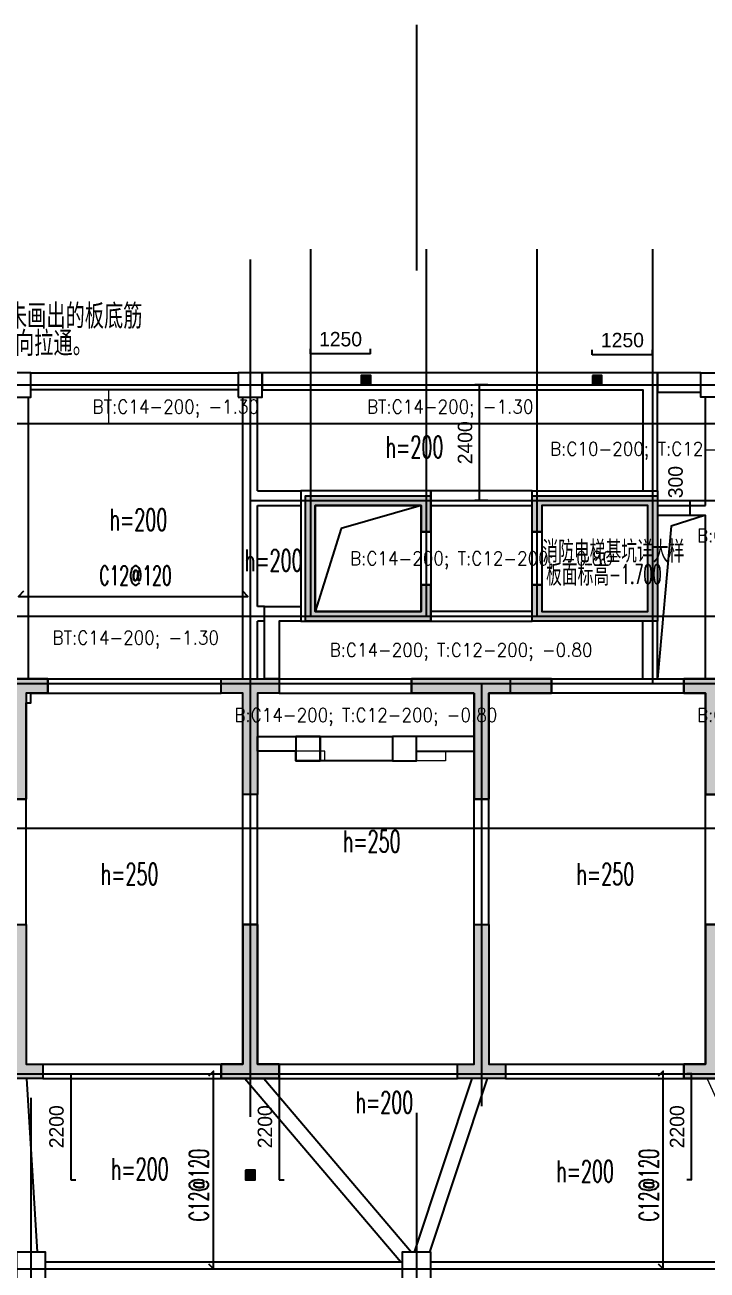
# Model space of a CAD drawing. Header units: millimetres. Extents: x 129427 to 386235, y 419441 to 703525.
# Drawn here: x 320721 to 334877, y 651970 to 677820 of the extents above; entities that cross this region are included whole.
import ezdxf
from ezdxf.enums import TextEntityAlignment as Align

# ---------------------------------------------------------------- set-up
doc = ezdxf.new("R2010")
doc.units = ezdxf.units.MM
doc.header["$LTSCALE"] = 100
for name, color, linetype in [('B-DIM', 1, 'Continuous'), ('B-dote', 253, 'Continuous'), ('B-TEXT', 7, 'Continuous'), ('B-开洞', 7, 'Continuous'), ('B-板厚', 2, 'Continuous'), ('B-正筋文字', 7, 'Continuous'), ('B-正筋钢筋', 6, 'Continuous'), ('COLU', 7, 'Continuous'), ('colu-1层', 6, 'Continuous'), ('GZ', 7, 'Continuous'), ('h填实-1层', 254, 'Continuous'), ('h填实-GZ', 254, 'Continuous'), ('h斜线-1层', 7, 'Continuous'), ('h斜线-墙', 7, 'Continuous'), ('h斜线-柱', 7, 'Continuous'), ('Q-门框', 6, 'Continuous'), ('WALL', 3, 'Continuous'), ('wall-主楼', 2, 'Continuous'), ('wall-开洞', 5, 'Continuous'), ('梁', 4, 'Continuous'), ('梁虚线', 4, 'Continuous')]:
    doc.layers.add(name, color=color, linetype=linetype)
doc.layers.add('floor11', color=4, linetype='Continuous', lineweight=0)
doc.layers.add('floor9', color=2, linetype='Continuous', lineweight=0)
doc.layers.add('floor13', color=211, linetype='Continuous', lineweight=0, true_color=0xffaaff)
doc.styles.get("Standard").update_dxf_attribs({"font": 'standard'})
doc.styles.add('汉字', font='汉字')
doc.dimstyles.get("Standard").update_dxf_attribs({"dimtxt": 300, "dimasz": 100, "dimexe": 100, "dimexo": 250, "dimgap": 100, "dimtad": 0, "dimtoh": 1, "dimdec": 0, "dimdsep": 46, "dimcen": 0.09, "dimclrt": 7, "dimadec": 0, "dimazin": 0, "dimtfac": 1, "dimtdec": 4, "dimtofl": 0, "dimtmove": 0, "dimatfit": 3, "dimfxl": 4, "dimfxlon": 1, "dimtolj": 1, "dimtzin": 0, "dimarcsym": 0})

# ---------------------------------------------------------------- blocks, each defined once
blk = doc.blocks.new('*D775')
at = {"layer": 'B-DIM', "color": 0, "linetype": 'ByBlock', "lineweight": -2}
for p, q in [((330326, 670345), (330056, 670345)), ((330156, 667945), (330156, 670345)), ((330326, 667945), (330056, 667945))]:
    blk.add_line(p, q, dxfattribs=at)
for points in [[(330156, 670345), (330172, 670245), (330139, 670245)], [(330156, 667945), (330139, 668045), (330172, 668045)]]:
    blk.add_solid(points, dxfattribs=at)
at = {"layer": 'B-DIM', "color": 7, "linetype": 'Continuous', "lineweight": -2, "insert": (329856, 669145), "char_height": 300, "width": 785, "attachment_point": 5, "rotation": 90, "style": '汉字'}
blk.add_mtext('2400', dxfattribs=at)
blk = doc.blocks.new('*D727')
at = {"layer": 'B-DIM', "color": 0, "linetype": 'ByBlock', "lineweight": -2}
for p, q in [((334519, 667945), (334624, 667945)), ((334524, 667645), (334524, 667945)), ((334519, 667645), (334624, 667645))]:
    blk.add_line(p, q, dxfattribs=at)
for points in [[(334524, 667945), (334540, 667845), (334507, 667845)], [(334524, 667645), (334507, 667745), (334540, 667745)]]:
    blk.add_solid(points, dxfattribs=at)
at = {"layer": 'B-DIM', "color": 7, "linetype": 'Continuous', "lineweight": -2, "insert": (334224, 668328), "char_height": 300, "width": 566.67, "attachment_point": 5, "rotation": 90, "style": '汉字'}
blk.add_mtext('300', dxfattribs=at)
blk = doc.blocks.new('*D196')
at = {"layer": 'GZ', "color": 0, "linetype": 'ByBlock', "lineweight": -2}
for p, q in [((332496, 670971), (332496, 671075)), ((333746, 670971), (333746, 671075)), ((332496, 670975), (333746, 670975))]:
    blk.add_line(p, q, dxfattribs=at)
for points in [[(332496, 670975), (332596, 670992), (332596, 670959)], [(333746, 670975), (333646, 670959), (333646, 670992)]]:
    blk.add_solid(points, dxfattribs=at)
at = {"layer": 'GZ', "color": 7, "linetype": 'Continuous', "lineweight": -2, "insert": (333121, 671275), "char_height": 300, "width": 690, "attachment_point": 5, "style": '汉字'}
blk.add_mtext('1250', dxfattribs=at)
blk = doc.blocks.new('*D665')
at = {"layer": 'GZ', "color": 0, "linetype": 'ByBlock', "lineweight": -2}
for p, q in [((326646, 670990), (326646, 671094)), ((327896, 670990), (327896, 671094)), ((327896, 670994), (326646, 670994))]:
    blk.add_line(p, q, dxfattribs=at)
for points in [[(326646, 670994), (326746, 671011), (326746, 670977)], [(327896, 670994), (327796, 670977), (327796, 671011)]]:
    blk.add_solid(points, dxfattribs=at)
at = {"layer": 'GZ', "color": 7, "linetype": 'Continuous', "lineweight": -2, "insert": (327271, 671294), "char_height": 300, "width": 690, "attachment_point": 5, "style": '汉字'}
blk.add_mtext('1250', dxfattribs=at)
blk = doc.blocks.new('*D414')
at = {"layer": 'GZ', "color": 0, "linetype": 'ByBlock', "lineweight": -2}
for p, q in [((321674, 656045), (321778, 656045)), ((321678, 653845), (321678, 656045)), ((321674, 653845), (321778, 653845))]:
    blk.add_line(p, q, dxfattribs=at)
for points in [[(321678, 656045), (321695, 655945), (321661, 655945)], [(321678, 653845), (321661, 653945), (321695, 653945)]]:
    blk.add_solid(points, dxfattribs=at)
at = {"layer": 'GZ', "color": 7, "linetype": 'Continuous', "lineweight": -2, "insert": (321378, 654945), "char_height": 300, "width": 780, "attachment_point": 5, "rotation": 90, "style": '汉字'}
blk.add_mtext('2200', dxfattribs=at)
blk = doc.blocks.new('*D68')
at = {"layer": 'GZ', "color": 0, "linetype": 'ByBlock', "lineweight": -2}
for p, q in [((326000, 656045), (326104, 656045)), ((326004, 653845), (326004, 656045)), ((326000, 653845), (326104, 653845))]:
    blk.add_line(p, q, dxfattribs=at)
for points in [[(326004, 656045), (326021, 655945), (325987, 655945)], [(326004, 653845), (325987, 653945), (326021, 653945)]]:
    blk.add_solid(points, dxfattribs=at)
at = {"layer": 'GZ', "color": 7, "linetype": 'Continuous', "lineweight": -2, "insert": (325704, 654945), "char_height": 300, "width": 780, "attachment_point": 5, "rotation": 90, "style": '汉字'}
blk.add_mtext('2200', dxfattribs=at)
blk = doc.blocks.new('*D531')
at = {"layer": 'GZ', "color": 0, "linetype": 'ByBlock', "lineweight": -2}
for p, q in [((334560, 656045), (334456, 656045)), ((334556, 653845), (334556, 656045)), ((334560, 653845), (334456, 653845))]:
    blk.add_line(p, q, dxfattribs=at)
for points in [[(334556, 656045), (334572, 655945), (334539, 655945)], [(334556, 653845), (334539, 653945), (334572, 653945)]]:
    blk.add_solid(points, dxfattribs=at)
at = {"layer": 'GZ', "color": 7, "linetype": 'Continuous', "lineweight": -2, "insert": (334256, 654945), "char_height": 300, "width": 780, "attachment_point": 5, "rotation": 90, "style": '汉字'}
blk.add_mtext('2200', dxfattribs=at)

msp = doc.modelspace()

# ---------------------------------------------------------------- hatches: boundary and pattern name
at = {"layer": 'h填实-1层'}
for points in [[(326746.5, 665644.7), (328946.5, 665644.7), (328946.5, 666194.7), (329146.5, 666194.7), (329146.5, 665444.7), (326546.5, 665444.7), (326546.5, 668044.7), (329146.5, 668044.7), (329146.5, 667294.7), (328946.5, 667294.7), (328946.5, 667844.7), (326746.5, 667844.7)], [(333846.5, 665444.7), (331246.5, 665444.7), (331246.5, 666194.7), (331446.5, 666194.7), (331446.5, 665644.7), (333646.5, 665644.7), (333646.5, 667844.7), (331446.5, 667844.7), (331446.5, 667294.7), (331246.5, 667294.7), (331246.5, 668044.7), (333846.5, 668044.7)], [(321196.5, 664244.7), (321196.5, 663944.7), (320746.5, 663944.7), (320746.5, 661744.7), (320446.5, 661744.7), (320446.5, 663944.7), (319996.5, 663944.7), (319996.5, 664244.7), (320746.5, 664244.7)], [(325996.5, 663944.7), (325546.5, 663944.7), (325546.5, 661844.7), (325246.5, 661844.7), (325246.5, 663944.7), (324796.5, 663944.7), (324796.5, 664244.7), (325546.5, 664244.7), (325996.5, 664244.7)], [(330046.5, 663944.7), (328746.5, 663944.7), (328746.5, 664244.7), (330346.5, 664244.7), (331646.5, 664244.7), (331646.5, 663944.7), (330346.5, 663944.7), (330346.5, 661744.7), (330046.5, 661744.7)], [(335596.5, 664244.7), (335596.5, 663944.7), (335146.5, 663944.7), (335146.5, 661844.7), (334846.5, 661844.7), (334846.5, 663944.7), (334396.5, 663944.7), (334396.5, 664244.7), (335146.5, 664244.7)], [(321096.5, 655944.7), (320446.5, 655944.7), (320096.5, 655944.7), (320096.5, 656244.7), (320446.5, 656244.7), (320446.5, 659144.7), (320746.5, 659144.7), (320746.5, 656244.7), (321096.5, 656244.7)], [(324796.5, 655944.7), (325996.5, 655944.7), (325996.5, 656244.7), (325546.5, 656244.7), (325546.5, 659144.7), (325246.5, 659144.7), (325246.5, 656244.7), (324796.5, 656244.7)], [(330696.5, 655944.7), (330046.5, 655944.7), (329696.5, 655944.7), (329696.5, 656244.7), (330046.5, 656244.7), (330046.5, 659144.7), (330346.5, 659144.7), (330346.5, 656244.7), (330696.5, 656244.7)], [(335596.5, 655944.7), (334396.5, 655944.7), (334396.5, 656244.7), (334846.5, 656244.7), (334846.5, 659144.7), (335146.5, 659144.7), (335146.5, 656244.7), (335596.5, 656244.7)]]:
    msp.add_hatch(color=256, dxfattribs=at).paths.add_polyline_path(points, flags=0)
at = {"layer": 'h填实-GZ'}
for points in [[(327696.5, 670344.7), (327896.5, 670344.7), (327896.5, 670544.7), (327696.5, 670544.7)], [(332496.5, 670544.7), (332496.5, 670344.7), (332696.5, 670344.7), (332696.5, 670544.7)], [(325296.5, 654044.7), (325296.5, 653844.7), (325496.5, 653844.7), (325496.5, 654044.7)]]:
    msp.add_hatch(color=256, dxfattribs=at).paths.add_polyline_path(points, flags=0)
at = {"layer": 'h斜线-1层'}
h = msp.add_hatch(dxfattribs=at)
h.set_pattern_fill('ANSI31', color=256, scale=40, style=0)
h.set_pattern_definition([])
h.paths.add_polyline_path([(329146.5, 668144.7), (326446.5, 668144.7), (326446.5, 665444.7), (326546.5, 665444.7), (326546.5, 668044.7), (329146.5, 668044.7)], flags=0)
h = msp.add_hatch(dxfattribs=at)
h.set_pattern_fill('ANSI31', color=256, scale=40, style=0)
h.set_pattern_definition([])
h.paths.add_polyline_path([(333846.5, 668144.7), (331246.5, 668144.7), (331246.5, 668044.7), (333846.5, 668044.7)], flags=0)
h = msp.add_hatch(dxfattribs=at)
h.set_pattern_fill('ANSI31', color=256, scale=40, style=0)
h.set_pattern_definition([])
h.paths.add_polyline_path([(320846.5, 663944.7), (320746.5, 663944.7), (320746.5, 663744.7), (320846.5, 663744.7)], flags=0)
h.paths.add_polyline_path([(320446.5, 663944.7), (320346.5, 663944.7), (320346.5, 663744.7), (320446.5, 663744.7)], flags=0)
at = {"layer": 'h斜线-墙'}
h = msp.add_hatch(dxfattribs=at)
h.set_pattern_fill('ANSI31', color=256, scale=40, style=0)
h.set_pattern_definition([])
h.paths.add_polyline_path([(320846.5, 670594.7), (325146.5, 670594.7), (325146.5, 670244.7), (320846.5, 670244.7)], flags=0)
h = msp.add_hatch(dxfattribs=at)
h.set_pattern_fill('ANSI31', color=256, scale=40, style=0)
h.set_pattern_definition([])
h.paths.add_polyline_path([(325646.5, 670244.7), (333546.5, 670244.7), (333546.5, 668144.7), (333846.5, 668144.7), (333846.5, 670594.7), (325646.5, 670594.7)], flags=0)
h = msp.add_hatch(dxfattribs=at)
h.set_pattern_fill('ANSI31', color=256, scale=40, style=0)
h.set_pattern_definition([])
h.paths.add_polyline_path([(334746.5, 670594.7), (333846.5, 670594.7), (333846.5, 670194.7), (334746.5, 670194.7)], flags=0)
h = msp.add_hatch(dxfattribs=at)
h.set_pattern_fill('ANSI31', color=256, scale=40, style=0)
h.set_pattern_definition([])
h.paths.add_polyline_path([(329146.5, 667844.7), (331246.5, 667844.7), (331246.5, 668144.7), (329146.5, 668144.7)], flags=0)
h = msp.add_hatch(dxfattribs=at)
h.set_pattern_fill('ANSI31', color=256, scale=40, style=0)
h.set_pattern_definition([])
h.paths.add_polyline_path([(326446.5, 665744.7), (326446.5, 665444.7), (325996.5, 665444.7), (325996.5, 664244.7), (325696.5, 664244.7), (325696.5, 665744.7)], flags=0)
h = msp.add_hatch(dxfattribs=at)
h.set_pattern_fill('ANSI31', color=256, scale=40, style=0)
h.set_pattern_definition([])
h.paths.add_polyline_path([(334396.5, 663944.7), (330796.5, 663944.7), (330796.5, 664244.7), (334396.5, 664244.7)], flags=0)
h = msp.add_hatch(dxfattribs=at)
h.set_pattern_fill('ANSI31', color=256, scale=40, style=0)
h.set_pattern_definition([])
h.paths.add_polyline_path([(326846.5, 663044.7), (328346.5, 663044.7), (328346.5, 662544.7), (326846.5, 662544.7)], flags=0)
at = {"layer": 'h斜线-柱'}
h = msp.add_hatch(dxfattribs=at)
h.set_pattern_fill('ANSI31', color=256, scale=40, style=0)
h.set_pattern_definition([])
h.paths.add_polyline_path([(320346.5, 670094.7), (320846.5, 670094.7), (320846.5, 670594.7), (320346.5, 670594.7)], flags=0)
h = msp.add_hatch(dxfattribs=at)
h.set_pattern_fill('ANSI31', color=256, scale=40, style=0)
h.set_pattern_definition([])
h.paths.add_polyline_path([(325146.5, 670094.7), (325646.5, 670094.7), (325646.5, 670594.7), (325146.5, 670594.7)], flags=0)
h = msp.add_hatch(dxfattribs=at)
h.set_pattern_fill('ANSI31', color=256, scale=40, style=0)
h.set_pattern_definition([])
h.paths.add_polyline_path([(335246.5, 670094.7), (334746.5, 670094.7), (334746.5, 670594.7), (335246.5, 670594.7)], flags=0)
h = msp.add_hatch(dxfattribs=at)
h.set_pattern_fill('ANSI31', color=256, scale=40, style=0)
h.set_pattern_definition([])
h.paths.add_polyline_path([(326346.5, 662544.7), (326846.5, 662544.7), (326846.5, 663044.7), (326346.5, 663044.7)], flags=0)
h = msp.add_hatch(dxfattribs=at)
h.set_pattern_fill('ANSI31', color=256, scale=40, style=0)
h.set_pattern_definition([])
h.paths.add_polyline_path([(328346.5, 662544.7), (328846.5, 662544.7), (328846.5, 663044.7), (328346.5, 663044.7)], flags=0)
h = msp.add_hatch(dxfattribs=at)
h.set_pattern_fill('ANSI31', color=256, scale=40, style=0)
h.set_pattern_definition([])
h.paths.add_polyline_path([(320546.5, 651744.7), (321146.5, 651744.7), (321146.5, 652344.7), (320546.5, 652344.7)], flags=0)
h = msp.add_hatch(dxfattribs=at)
h.set_pattern_fill('ANSI31', color=256, scale=40, style=0)
h.set_pattern_definition([])
h.paths.add_polyline_path([(328546.5, 651744.7), (329146.5, 651744.7), (329146.5, 652344.7), (328546.5, 652344.7)], flags=0)

# ---------------------------------------------------------------- linework, layer by layer
at = {"layer": 'B-dote'}
for p, q in [((328846.5, 677819.9), (328846.5, 672722.2)), ((326646.5, 673167.5), (326646.5, 665544.7)), ((329046.5, 673167.5), (329046.5, 665544.7)), ((331346.5, 673167.5), (331346.5, 665544.7)), ((333746.5, 673167.5), (333746.5, 664144.7)), ((325396.5, 672948.2), (325396.5, 655154)), ((310396.5, 670344.7), (366898.7, 670344.7)), ((292196.5, 669544.7), (366898.7, 669544.7)), ((325396.5, 667944.7), (335346.3, 667944.7)), ((301173.2, 665544.7), (366857.1, 665544.7)), ((301173.2, 664144.7), (366857.1, 664144.7)), ((330196.5, 664144.7), (330196.5, 655373.3)), ((304146.5, 661144.7), (366857.1, 661144.7)), ((309196.5, 656044.7), (366857.1, 656044.7)), ((320846.5, 655544.7), (320846.5, 623494.7)), ((328846.5, 655237.6), (328846.5, 618194.7)), ((190805.6, 651994.7), (366607.1, 651994.7))]:
    msp.add_line(p, q, dxfattribs=at)
at = {"layer": 'B-开洞'}
for p, q in [((328946.5, 667844.7), (327281.6, 667366.8)), ((327281.6, 667366.8), (326746.5, 665644.7))]:
    msp.add_line(p, q, dxfattribs=at)
msp.add_lwpolyline([(334846.5, 667644.7), (334132.2, 667415.8), (333846.5, 664244.7)], dxfattribs=at)
at = {"layer": 'B-正筋钢筋'}
for points in [[(320691.6, 666062.4), (320585.5, 665956.4), (325349.3, 665956.4), (325243.3, 666062.5)], [(324528.3, 652100.8), (324634.3, 651994.7), (324634.3, 656100), (324528.2, 655993.9)], [(333861.6, 652100.8), (333967.7, 651994.7), (333967.7, 656100), (333861.6, 655993.9)]]:
    msp.add_lwpolyline(points, dxfattribs=at)
at = {"layer": 'COLU'}
for points in [[(320346.5, 670094.7), (320846.5, 670094.7), (320846.5, 670594.7), (320346.5, 670594.7)], [(325146.5, 670094.7), (325646.5, 670094.7), (325646.5, 670594.7), (325146.5, 670594.7)], [(335246.5, 670094.7), (334746.5, 670094.7), (334746.5, 670594.7), (335246.5, 670594.7)], [(326346.5, 662544.7), (326846.5, 662544.7), (326846.5, 663044.7), (326346.5, 663044.7)], [(328346.5, 662544.7), (328846.5, 662544.7), (328846.5, 663044.7), (328346.5, 663044.7)], [(320546.5, 651744.7), (321146.5, 651744.7), (321146.5, 652344.7), (320546.5, 652344.7)], [(328546.5, 651744.7), (329146.5, 651744.7), (329146.5, 652344.7), (328546.5, 652344.7)]]:
    msp.add_lwpolyline(points, close=True, dxfattribs=at)
at = {"layer": 'colu-1层'}
for points in [[(326746.5, 665644.7), (328946.5, 665644.7), (328946.5, 666194.7), (329146.5, 666194.7), (329146.5, 665444.7), (326546.5, 665444.7), (326546.5, 668044.7), (329146.5, 668044.7), (329146.5, 667294.7), (328946.5, 667294.7), (328946.5, 667844.7), (326746.5, 667844.7)], [(333846.5, 665444.7), (331246.5, 665444.7), (331246.5, 666194.7), (331446.5, 666194.7), (331446.5, 665644.7), (333646.5, 665644.7), (333646.5, 667844.7), (331446.5, 667844.7), (331446.5, 667294.7), (331246.5, 667294.7), (331246.5, 668044.7), (333846.5, 668044.7)], [(321196.5, 664244.7), (321196.5, 663944.7), (320746.5, 663944.7), (320746.5, 661744.7), (320446.5, 661744.7), (320446.5, 663944.7), (319996.5, 663944.7), (319996.5, 664244.7), (320746.5, 664244.7)], [(325996.5, 663944.7), (325546.5, 663944.7), (325546.5, 661844.7), (325246.5, 661844.7), (325246.5, 663944.7), (324796.5, 663944.7), (324796.5, 664244.7), (325546.5, 664244.7), (325996.5, 664244.7)], [(330046.5, 663944.7), (328746.5, 663944.7), (328746.5, 664244.7), (330346.5, 664244.7), (331646.5, 664244.7), (331646.5, 663944.7), (330346.5, 663944.7), (330346.5, 661744.7), (330046.5, 661744.7)], [(335596.5, 664244.7), (335596.5, 663944.7), (335146.5, 663944.7), (335146.5, 661844.7), (334846.5, 661844.7), (334846.5, 663944.7), (334396.5, 663944.7), (334396.5, 664244.7), (335146.5, 664244.7)], [(321096.5, 655944.7), (320446.5, 655944.7), (320096.5, 655944.7), (320096.5, 656244.7), (320446.5, 656244.7), (320446.5, 659144.7), (320746.5, 659144.7), (320746.5, 656244.7), (321096.5, 656244.7)], [(324796.5, 655944.7), (325996.5, 655944.7), (325996.5, 656244.7), (325546.5, 656244.7), (325546.5, 659144.7), (325246.5, 659144.7), (325246.5, 656244.7), (324796.5, 656244.7)], [(330696.5, 655944.7), (330046.5, 655944.7), (329696.5, 655944.7), (329696.5, 656244.7), (330046.5, 656244.7), (330046.5, 659144.7), (330346.5, 659144.7), (330346.5, 656244.7), (330696.5, 656244.7)], [(335596.5, 655944.7), (334396.5, 655944.7), (334396.5, 656244.7), (334846.5, 656244.7), (334846.5, 659144.7), (335146.5, 659144.7), (335146.5, 656244.7), (335596.5, 656244.7)]]:
    msp.add_lwpolyline(points, close=True, dxfattribs=at)
at = {"layer": 'floor11'}
for p, q in [((334746.5, 670194.7), (333846.5, 670194.7)), ((333846.5, 670194.7), (333846.5, 668144.7)), ((334746.5, 670094.7), (334746.5, 670194.7)), ((334846.5, 670094.7), (334746.5, 670094.7)), ((334846.5, 667844.7), (334846.5, 670094.7)), ((333846.5, 668144.7), (333846.5, 667844.7)), ((333846.5, 667844.7), (334846.5, 667844.7))]:
    msp.add_line(p, q, dxfattribs=at)
at = {"layer": 'floor13'}
for p, q in [((325146.5, 670244.7), (322456.5, 670244.7)), ((322456.5, 670244.7), (322456.5, 669544.7)), ((325146.5, 670094.7), (325146.5, 670244.7)), ((325246.5, 670094.7), (325146.5, 670094.7)), ((325246.5, 669544.7), (325246.5, 670094.7)), ((325646.5, 670094.7), (325546.5, 670094.7)), ((325546.5, 670094.7), (325546.5, 669544.7)), ((325646.5, 670244.7), (325646.5, 670094.7)), ((333546.5, 670244.7), (325646.5, 670244.7)), ((333546.5, 669544.7), (333546.5, 670244.7)), ((325246.5, 669544.7), (320796.5, 669544.7)), ((320796.5, 669544.7), (320796.5, 665956.4)), ((322456.5, 669544.7), (325246.5, 669544.7)), ((325246.5, 665956.4), (325246.5, 669544.7)), ((325546.5, 669544.7), (333546.5, 669544.7)), ((325246.5, 665956.4), (320796.5, 665956.4)), ((320796.5, 665956.4), (320796.5, 664244.7)), ((320796.5, 665956.4), (325246.5, 665956.4)), ((325246.5, 664244.7), (325246.5, 665956.4)), ((320796.5, 664244.7), (321196.5, 664244.7)), ((321196.5, 664244.7), (321196.5, 664244.7)), ((321196.5, 664244.7), (324796.5, 664244.7)), ((324796.5, 664244.7), (324796.5, 664244.7)), ((324796.5, 664244.7), (325246.5, 664244.7)), ((321096.5, 655944.7), (320752.9, 655944.7)), ((320752.9, 655944.7), (320975.2, 652344.7)), ((324646.5, 655944.7), (321096.5, 655944.7)), ((321096.5, 655944.7), (321096.5, 655944.7)), ((325284.6, 655944.7), (324646.5, 655944.7)), ((324646.5, 655944.7), (324646.5, 655944.7)), ((328521.7, 652144.7), (325284.6, 655944.7)), ((326146.5, 655944.7), (325678.7, 655944.7)), ((325678.7, 655944.7), (328745.4, 652344.7)), ((329696.5, 655944.7), (326146.5, 655944.7)), ((326146.5, 655944.7), (326146.5, 655944.7)), ((328805, 652344.7), (330005, 655944.7)), ((330321.3, 655944.7), (329121.3, 652344.7)), ((330005, 655944.7), (329696.5, 655944.7)), ((329696.5, 655944.7), (329696.5, 655944.7)), ((330696.5, 655944.7), (330321.3, 655944.7)), ((334246.5, 655944.7), (330696.5, 655944.7)), ((330696.5, 655944.7), (330696.5, 655944.7)), ((334877.3, 655944.7), (334246.5, 655944.7)), ((334246.5, 655944.7), (334246.5, 655944.7)), ((336546.5, 652290.4), (334877.3, 655944.7)), ((320975.2, 652344.7), (321146.5, 652344.7)), ((321146.5, 652344.7), (321146.5, 652144.7)), ((328745.4, 652344.7), (328805, 652344.7)), ((329121.3, 652344.7), (329146.5, 652344.7)), ((329146.5, 652344.7), (329146.5, 652144.7)), ((321146.5, 652144.7), (328521.7, 652144.7)), ((329146.5, 652144.7), (336546.5, 652144.7))]:
    msp.add_line(p, q, dxfattribs=at)
at = {"layer": 'floor9'}
for p, q in [((331246.5, 667844.7), (329146.5, 667844.7)), ((329146.5, 667844.7), (329146.5, 667294.7)), ((331246.5, 667294.7), (331246.5, 667844.7)), ((329146.5, 667294.7), (329146.5, 666194.7)), ((331246.5, 666194.7), (331246.5, 667294.7)), ((329146.5, 666194.7), (329146.5, 665644.7)), ((331246.5, 665644.7), (331246.5, 666194.7)), ((329146.5, 665644.7), (331246.5, 665644.7)), ((326446.5, 665444.7), (325996.5, 665444.7)), ((325996.5, 665444.7), (325996.5, 664244.7)), ((328946.5, 665444.7), (326446.5, 665444.7)), ((331246.5, 665444.7), (328946.5, 665444.7)), ((328946.5, 665444.7), (328946.5, 665444.7)), ((333546.5, 665444.7), (331246.5, 665444.7)), ((331246.5, 665444.7), (331246.5, 665444.7)), ((333546.5, 664244.7), (333546.5, 665444.7)), ((325996.5, 664244.7), (328746.5, 664244.7)), ((328746.5, 664244.7), (331646.5, 664244.7)), ((331646.5, 664244.7), (333546.5, 664244.7)), ((321196.5, 663944.7), (320846.5, 663944.7)), ((320846.5, 663944.7), (320846.5, 663744.7)), ((324796.5, 663944.7), (321196.5, 663944.7)), ((321196.5, 663944.7), (321196.5, 663944.7)), ((325246.5, 663944.7), (324796.5, 663944.7)), ((324796.5, 663944.7), (324796.5, 663944.7)), ((325246.5, 661844.7), (325246.5, 663944.7)), ((325996.5, 663944.7), (325546.5, 663944.7)), ((325546.5, 663944.7), (325546.5, 663044.7)), ((329596.5, 663944.7), (325996.5, 663944.7)), ((325996.5, 663944.7), (325996.5, 663944.7)), ((330046.5, 663944.7), (329596.5, 663944.7)), ((329596.5, 663944.7), (329596.5, 663944.7)), ((330046.5, 663044.7), (330046.5, 663944.7)), ((320846.5, 663744.7), (320746.5, 663744.7)), ((320746.5, 663744.7), (320746.5, 661744.7)), ((325546.5, 663044.7), (327446.5, 663044.7)), ((327446.5, 663044.7), (328946.5, 663044.7)), ((328946.5, 663044.7), (330046.5, 663044.7)), ((326946.5, 662744.7), (325546.5, 662744.7)), ((325546.5, 662744.7), (325546.5, 661844.7)), ((326946.5, 662544.7), (326946.5, 662744.7)), ((327446.5, 662544.7), (326946.5, 662544.7)), ((328946.5, 662544.7), (327446.5, 662544.7)), ((329446.5, 662544.7), (328946.5, 662544.7)), ((330046.5, 662744.7), (329446.5, 662744.7)), ((329446.5, 662744.7), (329446.5, 662544.7)), ((330046.5, 661744.7), (330046.5, 662744.7)), ((325246.5, 659144.7), (325246.5, 661844.7)), ((325246.5, 661844.7), (325246.5, 661844.7)), ((325546.5, 661844.7), (325546.5, 661844.7)), ((325546.5, 661844.7), (325546.5, 659144.7)), ((320746.5, 661744.7), (320746.5, 661744.7)), ((320746.5, 661744.7), (320746.5, 659144.7)), ((330046.5, 659144.7), (330046.5, 661744.7)), ((330046.5, 661744.7), (330046.5, 661744.7)), ((320746.5, 659144.7), (320746.5, 659144.7)), ((320746.5, 659144.7), (320746.5, 656244.7)), ((325246.5, 656244.7), (325246.5, 659144.7)), ((325246.5, 659144.7), (325246.5, 659144.7)), ((325546.5, 659144.7), (325546.5, 659144.7)), ((325546.5, 659144.7), (325546.5, 656244.7)), ((330046.5, 656244.7), (330046.5, 659144.7)), ((330046.5, 659144.7), (330046.5, 659144.7)), ((320746.5, 656244.7), (321096.5, 656244.7)), ((321096.5, 656244.7), (321096.5, 656244.7)), ((321096.5, 656244.7), (324646.5, 656244.7)), ((324646.5, 656244.7), (324646.5, 656244.7)), ((324646.5, 656244.7), (325246.5, 656244.7)), ((325546.5, 656244.7), (326146.5, 656244.7)), ((326146.5, 656244.7), (326146.5, 656244.7)), ((326146.5, 656244.7), (329696.5, 656244.7)), ((329696.5, 656244.7), (329696.5, 656244.7)), ((329696.5, 656244.7), (330046.5, 656244.7))]:
    msp.add_line(p, q, dxfattribs=at)
at = {"layer": 'GZ'}
for points in [[(327696.5, 670344.7), (327896.5, 670344.7), (327896.5, 670544.7), (327696.5, 670544.7)], [(332496.5, 670544.7), (332496.5, 670344.7), (332696.5, 670344.7), (332696.5, 670544.7)], [(325296.5, 654044.7), (325296.5, 653844.7), (325496.5, 653844.7), (325496.5, 654044.7)]]:
    msp.add_lwpolyline(points, close=True, dxfattribs=at)
at = {"layer": 'Q-门框'}
msp.add_lwpolyline([(326846.5, 663044.7), (328346.5, 663044.7), (328346.5, 662544.7), (326846.5, 662544.7)], close=True, dxfattribs=at)
at = {"layer": 'WALL'}
for points in [[(320846.5, 670594.7), (325146.5, 670594.7), (325146.5, 670244.7), (320846.5, 670244.7)], [(325646.5, 670244.7), (333546.5, 670244.7), (333546.5, 668144.7), (333846.5, 668144.7), (333846.5, 670594.7), (325646.5, 670594.7)], [(334746.5, 670594.7), (333846.5, 670594.7), (333846.5, 670194.7), (334746.5, 670194.7)], [(329146.5, 667844.7), (331246.5, 667844.7), (331246.5, 668144.7), (329146.5, 668144.7)], [(326446.5, 665744.7), (326446.5, 665444.7), (325996.5, 665444.7), (325996.5, 664244.7), (325696.5, 664244.7), (325696.5, 665744.7)], [(334396.5, 663944.7), (330796.5, 663944.7), (330796.5, 664244.7), (334396.5, 664244.7)]]:
    msp.add_lwpolyline(points, close=True, dxfattribs=at)
for points in [[(326846.5, 663044.7), (326846.5, 662544.7), (326346.5, 662544.7), (326346.5, 662744.7), (325546.5, 662744.7), (325546.5, 663044.7), (326846.5, 663044.7), (326846.5, 662744.7)], [(328346.5, 663044.7), (328346.5, 662544.7), (328846.5, 662544.7), (328846.5, 662744.7), (330046.5, 662744.7), (330046.5, 663044.7), (328346.5, 663044.7), (328346.5, 662744.7)]]:
    msp.add_lwpolyline(points, dxfattribs=at)
at = {"layer": 'wall-主楼'}
for points in [[(328946.5, 667294.7), (329146.5, 667294.7), (329146.5, 668144.7), (326446.5, 668144.7), (326446.5, 665444.7), (329146.5, 665444.7), (329146.5, 666194.7), (328946.5, 666194.7), (328946.5, 665644.7), (326746.5, 665644.7), (326746.5, 667844.7), (328946.5, 667844.7)], [(331446.5, 667294.7), (331246.5, 667294.7), (331246.5, 668144.7), (333846.5, 668144.7), (333846.5, 665444.7), (331246.5, 665444.7), (331246.5, 666194.7), (331446.5, 666194.7), (331446.5, 665644.7), (333646.5, 665644.7), (333646.5, 667844.7), (331446.5, 667844.7)], [(324796.5, 663944.7), (324796.5, 664244.7), (325996.5, 664244.7), (325996.5, 663944.7), (325546.5, 663944.7), (325546.5, 661844.7), (325246.5, 661844.7), (325246.5, 663944.7)], [(330046.5, 663944.7), (330046.5, 661744.7), (330346.5, 661744.7), (330346.5, 663944.7), (331646.5, 663944.7), (331646.5, 664244.7), (328746.5, 664244.7), (328746.5, 663944.7)], [(335596.5, 663944.7), (335596.5, 664244.7), (334396.5, 664244.7), (334396.5, 663944.7), (334846.5, 663944.7), (334846.5, 661844.7), (335146.5, 661844.7), (335146.5, 663944.7)], [(320096.5, 655944.7), (320096.5, 656244.7), (320446.5, 656244.7), (320446.5, 659144.7), (320746.5, 659144.7), (320746.5, 656244.7), (321096.5, 656244.7), (321096.5, 655944.7)], [(324796.5, 655944.7), (324796.5, 656244.7), (325246.5, 656244.7), (325246.5, 659144.7), (325546.5, 659144.7), (325546.5, 656244.7), (325996.5, 656244.7), (325996.5, 655944.7)], [(329696.5, 655944.7), (329696.5, 656244.7), (330046.5, 656244.7), (330046.5, 659144.7), (330346.5, 659144.7), (330346.5, 656244.7), (330696.5, 656244.7), (330696.5, 655944.7)], [(335596.5, 655944.7), (335596.5, 656244.7), (335146.5, 656244.7), (335146.5, 659144.7), (334846.5, 659144.7), (334846.5, 656244.7), (334396.5, 656244.7), (334396.5, 655944.7)]]:
    msp.add_lwpolyline(points, close=True, dxfattribs=at)
msp.add_lwpolyline([(320446.5, 663744.7), (320446.5, 661744.7), (320746.5, 661744.7), (320746.5, 663744.7), (320846.5, 663744.7), (320846.5, 663944.7), (321196.5, 663944.7), (321196.5, 664244.7), (319996.5, 664244.7), (319996.5, 663944.7), (320346.5, 663944.7), (320346.5, 663744.7), (320446.5, 663744.7)], dxfattribs=at)
at = {"layer": 'wall-开洞'}
for points in [[(328946.5, 667294.7), (329146.5, 667294.7), (329146.5, 666194.7), (328946.5, 666194.7)], [(331246.5, 667294.7), (331446.5, 667294.7), (331446.5, 666194.7), (331246.5, 666194.7)]]:
    msp.add_lwpolyline(points, close=True, dxfattribs=at)
at = {"layer": '梁'}
for p, q in [((333846.5, 667644.7), (334846.5, 667644.7)), ((334846.5, 664244.7), (334846.5, 667644.7)), ((333846.5, 664244.7), (333846.5, 665444.7)), ((321196.5, 664244.7), (324796.5, 664244.7)), ((321096.5, 655944.7), (324796.5, 655944.7)), ((325996.5, 655944.7), (329696.5, 655944.7)), ((330696.5, 655944.7), (334396.5, 655944.7))]:
    msp.add_line(p, q, dxfattribs=at)
at = {"layer": '梁虚线'}
for p, q in [((320796.5, 664244.7), (320796.5, 670094.7)), ((325246.5, 664244.7), (325246.5, 670094.7)), ((325546.5, 668144.7), (325546.5, 670094.7)), ((334846.5, 667844.7), (334846.5, 670094.7)), ((325546.5, 668144.7), (326446.5, 668144.7)), ((325546.5, 667844.7), (326446.5, 667844.7)), ((325546.5, 665744.7), (325546.5, 667844.7)), ((333846.5, 667844.7), (334846.5, 667844.7)), ((325696.5, 665744.7), (325546.5, 665744.7)), ((331246.5, 665644.7), (329146.5, 665644.7)), ((325546.5, 664244.7), (325546.5, 665444.7)), ((325696.5, 665444.7), (325546.5, 665444.7)), ((329146.5, 665444.7), (331246.5, 665444.7)), ((333546.5, 664244.7), (333546.5, 665444.7)), ((325996.5, 664244.7), (328746.5, 664244.7)), ((321196.5, 663944.7), (324796.5, 663944.7)), ((325996.5, 663944.7), (328746.5, 663944.7)), ((325246.5, 659144.7), (325246.5, 661844.7)), ((325546.5, 659144.7), (325546.5, 661844.7)), ((334846.5, 659144.7), (334846.5, 661844.7)), ((320746.5, 659144.7), (320746.5, 661744.7)), ((330046.5, 659144.7), (330046.5, 661744.7)), ((330346.5, 659144.7), (330346.5, 661744.7)), ((321096.5, 656244.7), (324796.5, 656244.7)), ((325996.5, 656244.7), (329696.5, 656244.7)), ((330696.5, 656244.7), (334396.5, 656244.7)), ((320752.9, 655944.7), (320975.2, 652344.7)), ((325284.6, 655944.7), (328521.7, 652144.7)), ((325678.7, 655944.7), (328745.4, 652344.7)), ((328805, 652344.7), (330005, 655944.7)), ((329121.3, 652344.7), (330321.3, 655944.7)), ((321146.5, 652144.7), (328546.5, 652144.7)), ((329146.5, 652144.7), (336546.5, 652144.7))]:
    msp.add_line(p, q, dxfattribs=at)

# ---------------------------------------------------------------- texts
at = {"layer": 'B-TEXT', "width": 0.65}
for s, p in [('板面筋均为C14@200双向拉通另附加图中画出的支座负筋；未画出的板底筋', (309899.8, 671562.9)), ('200厚板为C12@200双向拉通，250、300厚板为C14@200双向拉通。', (309892.9, 670997))]:
    msp.add_text(s, height=450, dxfattribs=at).set_placement(p)
at = {"layer": 'B-TEXT', "width": 0.6}
for s, p in [('消防电梯基坑详大样', (331459.1, 666699.6)), ('板面标高-1.700', (331536.3, 666219.1))]:
    msp.add_text(s, height=400, rotation=360, dxfattribs=at).set_placement(p)
at = {"layer": 'B-板厚', "width": 0.65}
for p in [(328205.8, 668830.5), (325284.3, 666478)]:
    msp.add_text('h=200', height=450, dxfattribs=at).set_placement(p)
msp.add_text('h=250', height=450, rotation=360, dxfattribs=at).set_placement((332166, 659966.6))
at = {"layer": 'B-正筋文字', "width": 0.65}
for rotation, p in [(360, (322264.7, 666187.9)), (90, (324532.7, 652981.7)), (90, (333866.1, 652981.7))]:
    msp.add_text('C12@120', height=400, rotation=rotation, dxfattribs=at).set_placement(p)
at = {"layer": 'floor11'}
for p in [(334346.5, 669019.7), (337396.5, 667219.7)]:
    msp.add_text('B:C10-200; T:C12-200; -0.60', height=280, dxfattribs=at).set_placement(p, align=Align.MIDDLE_CENTER)
at = {"layer": 'floor13'}
for p in [(323851.5, 669894.7), (329546.5, 669894.7), (323021.5, 665100.5)]:
    msp.add_text('BT:C14-200; -1.30', height=280, dxfattribs=at).set_placement(p, align=Align.MIDDLE_CENTER)
at = {"layer": 'floor13', "width": 0.65}
for p in [(322477.2, 667326.2), (327581.2, 655230), (322505.2, 653843), (331745.8, 653798.2)]:
    msp.add_text('h=200', height=450, dxfattribs=at).set_placement(p)
at = {"layer": 'floor9'}
for p in [(330196.5, 666744.7), (329771.5, 664844.7), (327796.5, 663494.7), (337396.5, 663494.7)]:
    msp.add_text('B:C14-200; T:C12-200; -0.80', height=280, dxfattribs=at).set_placement(p, align=Align.MIDDLE_CENTER)
at = {"layer": 'floor9', "width": 0.65}
for p in [(327318.9, 660647.1), (322294.4, 659966.6)]:
    msp.add_text('h=250', height=450, rotation=360, dxfattribs=at).set_placement(p)

# ---------------------------------------------------------------- dimensions: what is measured, and where the dimension line sits
at = {"layer": 'B-DIM'}
for base, p1, p2, picture, middle in [((330155.8, 670344.7), (330326.1, 667944.7), (330326.1, 670344.7), '*D775', (329855.8, 669144.7)), ((334523.6, 667944.7), (334519.1, 667644.7), (334519.1, 667944.7), '*D727', (334223.6, 667794.7))]:
    dim = msp.add_linear_dim(base=base, p1=p1, p2=p2, angle=90, dimstyle='Standard', dxfattribs=at)
    dim.commit()
    dim.dimension.update_dxf_attribs({"geometry": picture, "text_midpoint": middle})
at = {"layer": 'GZ'}
for base, p1, p2, picture, middle in [((326646.5, 670993.9), (327896.5, 670544.7), (326646.5, 670544.7), '*D665', (327271.5, 671293.9)), ((333746.5, 670975.5), (332496.5, 670490.5), (333746.5, 670490.5), '*D196', (333121.5, 671275.5))]:
    dim = msp.add_linear_dim(base=base, p1=p1, p2=p2, dimstyle='Standard', dxfattribs=at)
    dim.commit()
    dim.dimension.update_dxf_attribs({"geometry": picture, "text_midpoint": middle})
for base, p1, p2, picture, middle in [((321678.1, 656044.7), (320696.5, 653844.7), (320696.5, 656044.7), '*D414', (321378.1, 654944.7)), ((326004, 656044.7), (325496.5, 653844.7), (325496.5, 656044.7), '*D68', (325704, 654944.7)), ((334555.6, 656044.7), (334896.5, 653844.7), (334896.5, 656044.7), '*D531', (334255.6, 654944.7))]:
    dim = msp.add_linear_dim(base=base, p1=p1, p2=p2, angle=90, dimstyle='Standard', dxfattribs=at)
    dim.commit()
    dim.dimension.update_dxf_attribs({"geometry": picture, "text_midpoint": middle})

doc.saveas('drawing.dxf')
